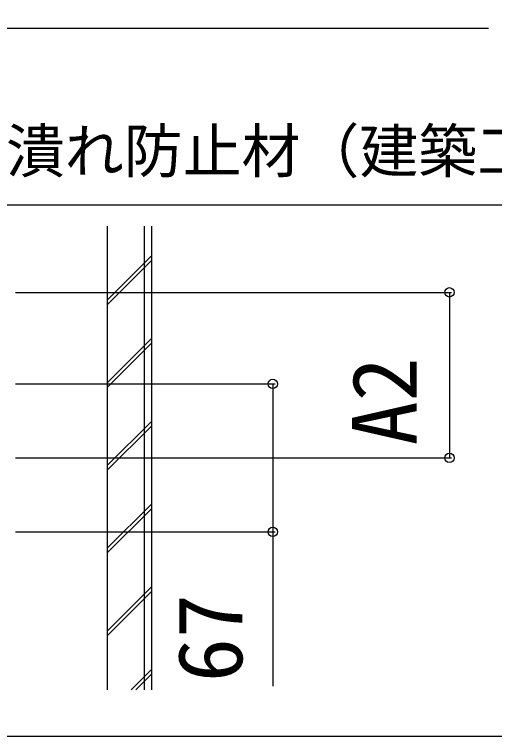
# Model space of a CAD drawing. Units: millimetres, scale not verified. Extents: x -1750 to 1750, y -2608 to 2592.
# Drawn here: x -1123.2 to -905.7, y -2378.6 to -2051.6 of the extents above; entities that cross this region are included whole.
import ezdxf
from ezdxf.enums import TextEntityAlignment as Align

# ---------------------------------------------------------------- set-up
doc = ezdxf.new("R2010")
doc.units = ezdxf.units.MM
doc.header["$LTSCALE"] = 14
for name, color, linetype in [('0-4_YKK_12', 2, 'Continuous'), ('0-6_YKK_D', 6, 'Continuous'), ('0-8_YSS_K', 3, 'Continuous')]:
    doc.layers.add(name, color=color, linetype=linetype)
doc.styles.add('ＭＳ ゴシック', font='')
doc.styles.get('ＭＳ ゴシック').set_extended_font_data('MS Gothic')

msp = doc.modelspace()

# ---------------------------------------------------------------- linework, layer by layer
at = {"layer": '0-4_YKK_12'}
msp.add_lwpolyline([(-1420, -1628.62), (-720, -1628.62), (-720, -2378.62), (-1420, -2378.62)], close=True, dxfattribs=at)
at = {"layer": '0-6_YKK_D'}
for p, q in [((-1122.75, -2177.45), (-925.2, -2177.45)), ((-926.2, -2177.45), (-926.2, -2252.45)), ((-1122.75, -2218.95), (-1005.2, -2218.95)), ((-1122.75, -2252.45), (-925.2, -2252.45)), ((-1122.75, -2285.95), (-1005.2, -2285.95))]:
    msp.add_line(p, q, dxfattribs=at)
for points in [[(-1159.71, -2147.5), (-1156.8, -2139.51), (-1127.09, -2057.87), (-908.47, -2057.87)], [(-1171.93, -2215.55), (-1167.68, -2208.19), (-1127.09, -2137.87), (-735.75, -2137.87)], [(-1006.2, -2218.95), (-1006.2, -2285.95), (-1006.2, -2355.81)]]:
    msp.add_lwpolyline(points, dxfattribs=at)
for centre in [(-926.2, -2177.45), (-1006.2, -2218.95), (-926.2, -2252.45), (-1006.2, -2285.95)]:
    msp.add_circle(centre, 2.12, dxfattribs=at)
at = {"layer": '0-8_YSS_K'}
for p, q in [((-1081.2, -2147.45), (-1081.2, -2357.45)), ((-1064.4, -2147.45), (-1064.4, -2357.45)), ((-1061.2, -2147.45), (-1061.2, -2357.45)), ((-1081.2, -2180.93), (-1061.2, -2160.93)), ((-1081.2, -2183.06), (-1061.2, -2163.06)), ((-1081.2, -2218.41), (-1061.2, -2198.41)), ((-1081.2, -2220.53), (-1061.2, -2200.53)), ((-1081.2, -2255.89), (-1061.2, -2235.89)), ((-1081.2, -2258.01), (-1061.2, -2238.01)), ((-1081.2, -2293.36), (-1061.2, -2273.36)), ((-1081.2, -2295.49), (-1061.2, -2275.49)), ((-1081.2, -2330.84), (-1061.2, -2310.84)), ((-1081.2, -2332.96), (-1061.2, -2312.96)), ((-1070.33, -2357.45), (-1061.2, -2348.32)), ((-1068.2, -2357.45), (-1061.2, -2350.44))]:
    msp.add_line(p, q, dxfattribs=at)

# ---------------------------------------------------------------- texts
at = {"layer": '0-6_YKK_D', "style": 'ＭＳ ゴシック'}
msp.add_text('潰れ防止材（建築工事）', height=19.57, dxfattribs=at).set_placement((-1127.13, -2129.09), align=Align.BOTTOM_LEFT)
for s, p in [('A2', (-932.2, -2246.76)), ('67', (-1011.2, -2353.99))]:
    msp.add_text(s, height=29.33, rotation=90, dxfattribs=at).set_placement(p, align=Align.BOTTOM_LEFT)

doc.saveas('drawing.dxf')
